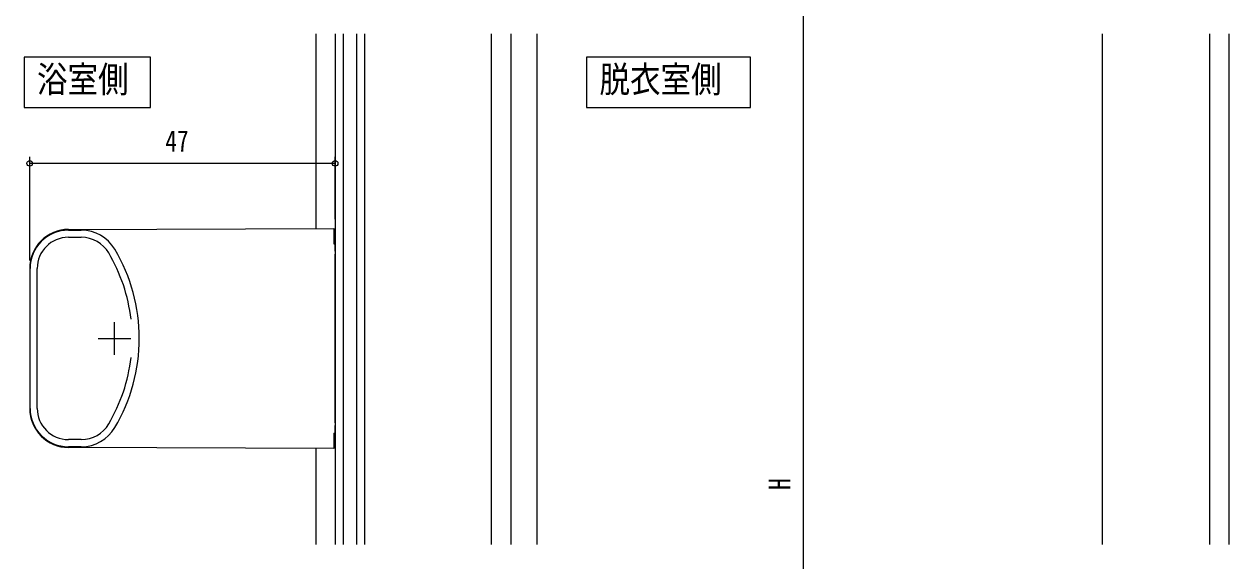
# Model space of a CAD drawing. Units: millimetres, scale not verified. Extents: x -495 to 495, y -800 to 801.
# Drawn here: x -353.3 to -167.9, y 425.3 to 507.8 of the extents above; entities that cross this region are included whole.
import ezdxf
from ezdxf.enums import TextEntityAlignment as Align

# ---------------------------------------------------------------- set-up
doc = ezdxf.new("R2010")
doc.units = ezdxf.units.MM
doc.header["$LTSCALE"] = 4
for name, color, linetype in [('0-1_USER1', 3, 'Continuous'), ('0-2_YKK_11', 7, 'Continuous'), ('0-4_YKK_12', 2, 'Continuous'), ('0-5_YKK_13', 4, 'Continuous'), ('0-6_YKK_D', 6, 'Continuous'), ('0-8_YSS_K', 3, 'Continuous')]:
    doc.layers.add(name, color=color, linetype=linetype)
doc.styles.add('ＭＳ ゴシック', font='')
doc.styles.get('ＭＳ ゴシック').set_extended_font_data('MS Gothic')

msp = doc.modelspace()

# ---------------------------------------------------------------- linework, layer by layer
at = {"layer": '0-1_USER1'}
for points in [[(-353.296, 502.717), (-353.296, 494.982), (-333.826, 494.982), (-333.826, 502.717)], [(-266.755, 502.717), (-266.755, 494.982), (-241.543, 494.982), (-241.543, 502.717)]]:
    msp.add_lwpolyline(points, close=True, dxfattribs=at)
at = {"layer": '0-2_YKK_11'}
for p, q in [((-346.478, 476.141), (-344.495, 476.141)), ((-346.478, 475.041), (-344.495, 475.041)), ((-352.378, 448.741), (-352.378, 470.241)), ((-351.278, 448.741), (-351.278, 470.241)), ((-339.378, 456.991), (-339.378, 461.991)), ((-341.878, 459.491), (-336.878, 459.491)), ((-344.495, 443.941), (-346.478, 443.941)), ((-344.495, 442.841), (-346.478, 442.841))]:
    msp.add_line(p, q, dxfattribs=at)
for centre, radius, start, end in [((-346.478, 470.241), 5.9, 90.00001, 179.99999), ((-346.478, 470.241), 4.8, 90.00001, 179.99999), ((-344.495, 470.141), 6, 30.63515, 89.99999), ((-344.495, 470.141), 4.9, 30.63515, 90), ((-362.478, 459.491), 26.9, 329.36486, 30.63514), ((-362.478, 459.491), 25.8, 6.54863, 30.63514), ((-362.478, 459.491), 25.8, 329.36486, 353.45137), ((-362.478, 459.491), 25.8, 329.36486, 353.45137), ((-346.478, 448.741), 5.9, 180.00001, 269.99999), ((-346.478, 448.741), 4.8, 180.00001, 269.99999), ((-344.495, 448.841), 4.9, 270, 329.36485), ((-344.495, 448.841), 6, 270.00001, 329.36485)]:
    msp.add_arc(centre, radius, start, end, dxfattribs=at)
at = {"layer": '0-4_YKK_12'}
for p, q in [((-308.428, 506.314), (-308.428, 476.374)), ((-305.428, 506.314), (-305.428, 427.8)), ((-300.928, 506.314), (-300.928, 427.8)), ((-281.427, 506.314), (-281.427, 427.8)), ((-278.428, 506.314), (-278.428, 427.8)), ((-274.428, 506.314), (-274.428, 427.8)), ((-308.428, 442.608), (-308.428, 427.8))]:
    msp.add_line(p, q, dxfattribs=at)
at = {"layer": '0-5_YKK_13'}
for p, q in [((-304.128, 427.8), (-304.128, 506.314)), ((-302.128, 506.314), (-302.128, 427.8)), ((-346.449, 476.262), (-305.628, 476.404)), ((-305.628, 476.404), (-305.628, 475.904)), ((-305.628, 475.904), (-305.628, 474.041)), ((-305.628, 474.041), (-305.428, 474.041)), ((-305.428, 472.883), (-305.428, 474.041)), ((-305.428, 472.883), (-305.428, 472.641)), ((-305.428, 472.641), (-305.428, 472.441)), ((-305.428, 446.541), (-305.428, 472.441)), ((-352.428, 470.262), (-352.428, 448.72)), ((-305.628, 444.941), (-305.628, 443.078)), ((-305.628, 444.941), (-305.428, 444.941)), ((-305.428, 446.541), (-305.428, 446.341)), ((-305.428, 446.341), (-305.428, 446.099)), ((-305.428, 444.941), (-305.428, 446.099))]:
    msp.add_line(p, q, dxfattribs=at)
msp.add_lwpolyline([(-305.628, 443.078), (-305.628, 442.578), (-346.449, 442.72)], dxfattribs=at)
for centre, start, end in [((-346.428, 470.262), 90.2, 180), ((-346.428, 448.72), 180, 269.8)]:
    msp.add_arc(centre, 6, start, end, dxfattribs=at)
at = {"layer": '0-6_YKK_D'}
for p, q in [((-233.428, 605.404), (-233.428, 269.408)), ((-352.425, 471.45), (-352.425, 487.401)), ((-305.428, 486.401), (-352.425, 486.401)), ((-305.428, 477.847), (-305.428, 487.401))]:
    msp.add_line(p, q, dxfattribs=at)
for centre in [(-352.425, 486.401), (-305.428, 486.401)]:
    msp.add_circle(centre, 0.425, dxfattribs=at)
at = {"layer": '0-8_YSS_K'}
for p, q in [((-187.423, 506.314), (-187.423, 427.8)), ((-170.923, 506.314), (-170.923, 427.8)), ((-167.923, 506.314), (-167.923, 427.8))]:
    msp.add_line(p, q, dxfattribs=at)

# ---------------------------------------------------------------- texts
at = {"layer": '0-1_USER1', "style": 'ＭＳ ゴシック', "width": 0.85}
for s, p in [('浴室側', (-351.308, 496.087)), ('脱衣室側', (-264.767, 496.087))]:
    msp.add_text(s, height=4.051, dxfattribs=at).set_placement(p, align=Align.BOTTOM_LEFT)
at = {"layer": '0-6_YKK_D', "style": 'ＭＳ ゴシック', "width": 0.8}
msp.add_text('47', height=3.299, dxfattribs=at).set_placement((-331.567, 487.201), align=Align.BOTTOM_LEFT)
msp.add_text('H', height=3.299, rotation=90, dxfattribs=at).set_placement((-234.428, 436.206), align=Align.BOTTOM_LEFT)

doc.saveas('drawing.dxf')
